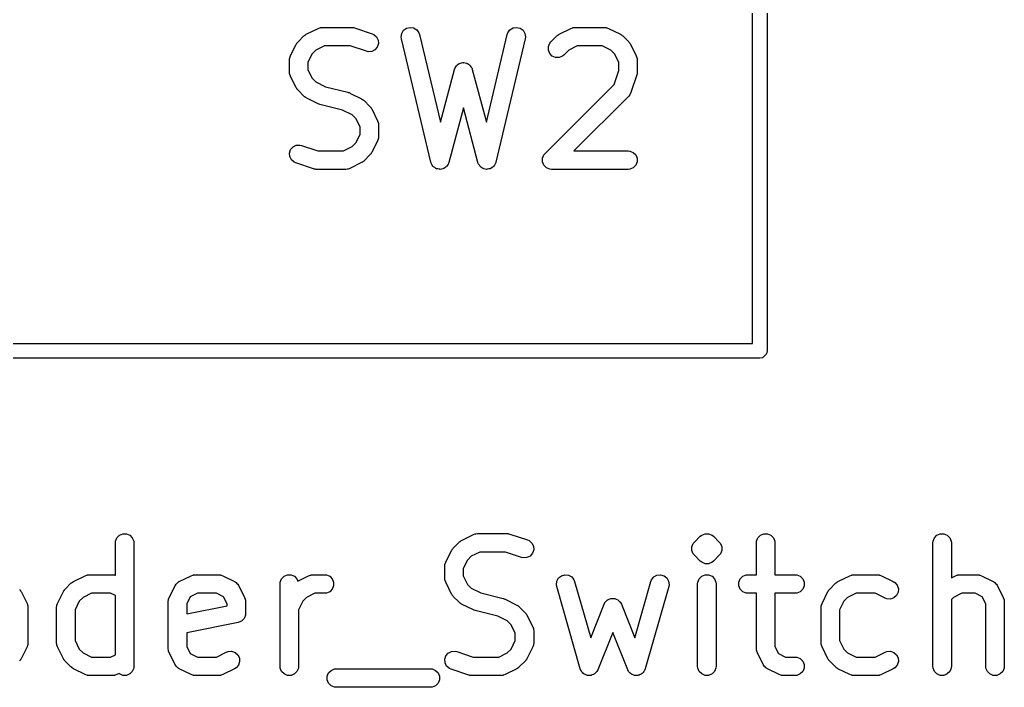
# Model space of a CAD drawing. Header units: millimetres. Extents: x 129 to 276, y -185 to -58.
# Drawn here: x 268.01 to 275.98, y -121.03 to -115.62 of the extents above; entities that cross this region are included whole.
import ezdxf

# ---------------------------------------------------------------- set-up
doc = ezdxf.new("R2010")
doc.units = ezdxf.units.MM
doc.layers.add('F.Fab', color=9, linetype='CONTINUOUS', true_color=0xafafaf)

msp = doc.modelspace()

# ---------------------------------------------------------------- linework, layer by layer
at = {"layer": 'F.Fab', "linetype": 'CONTINUOUS'}
for p, q in [((274.06, -106.7), (274.06, -118.3)), ((273.94, -118.24), (273.94, -106.76)), ((270.261253, -115.797024), (270.308872, -115.749405)), ((270.308872, -115.749405), (270.314621, -115.744686)), ((270.314621, -115.744686), (270.315921, -115.743188)), ((270.315921, -115.743188), (270.31818, -115.741766)), ((270.31818, -115.741766), (270.320237, -115.740078)), ((270.320237, -115.740078), (270.322064, -115.73932)), ((270.322064, -115.73932), (270.328364, -115.735356)), ((270.328364, -115.735356), (270.423602, -115.687737)), ((270.423602, -115.687737), (270.437333, -115.682482)), ((270.437333, -115.682482), (270.440022, -115.68229)), ((270.440022, -115.68229), (270.442511, -115.68126)), ((270.442511, -115.68126), (270.457143, -115.679819)), ((270.457143, -115.679819), (270.695238, -115.679819)), ((270.695238, -115.679819), (270.702643, -115.680548)), ((270.702643, -115.680548), (270.704618, -115.680408)), ((270.704618, -115.680408), (270.707215, -115.680998)), ((270.707215, -115.680998), (270.70987, -115.68126)), ((270.70987, -115.68126), (270.711701, -115.682018)), ((270.711701, -115.682018), (270.718955, -115.683668)), ((270.718955, -115.683668), (270.861812, -115.731287)), ((270.861812, -115.731287), (270.875237, -115.737281)), ((270.875237, -115.737281), (270.897344, -115.756455)), ((271.096481, -115.757623), (271.101114, -115.728728)), ((271.101114, -115.728728), (271.11645, -115.703806)), ((271.11645, -115.703806), (271.140157, -115.686649)), ((271.140157, -115.686649), (271.168625, -115.679871)), ((271.168625, -115.679871), (271.19752, -115.684504)), ((271.19752, -115.684504), (271.222442, -115.69984)), ((271.222442, -115.69984), (271.239599, -115.723547)), ((271.239599, -115.723547), (271.244389, -115.737447)), ((271.244389, -115.737447), (271.41364, -116.448303)), ((271.786359, -116.448303), (271.955612, -115.737448)), ((271.955612, -115.737448), (271.960402, -115.723547)), ((271.960402, -115.723547), (271.977559, -115.69984)), ((271.977559, -115.69984), (272.002481, -115.684504)), ((272.002481, -115.684504), (272.031376, -115.679871)), ((272.031376, -115.679871), (272.059844, -115.68665)), ((272.059844, -115.68665), (272.083551, -115.703806)), ((272.083551, -115.703806), (272.098887, -115.728728)), ((272.098887, -115.728728), (272.10352, -115.757623)), ((272.308872, -115.797024), (272.356491, -115.749405)), ((272.356491, -115.749405), (272.36224, -115.744686)), ((272.36224, -115.744686), (272.36354, -115.743188)), ((272.36354, -115.743188), (272.365799, -115.741766)), ((272.365799, -115.741766), (272.367856, -115.740078)), ((272.367856, -115.740078), (272.369683, -115.73932)), ((272.369683, -115.73932), (272.375983, -115.735356)), ((272.375983, -115.735356), (272.471221, -115.687737)), ((272.471221, -115.687737), (272.484952, -115.682482)), ((272.484952, -115.682482), (272.487641, -115.68229)), ((272.487641, -115.68229), (272.49013, -115.68126)), ((272.49013, -115.68126), (272.504762, -115.679819)), ((272.504762, -115.679819), (272.742857, -115.679819)), ((272.742857, -115.679819), (272.757489, -115.68126)), ((272.757489, -115.68126), (272.759978, -115.682291)), ((272.759978, -115.682291), (272.762666, -115.682482)), ((272.762666, -115.682482), (272.776398, -115.687737)), ((272.776398, -115.687737), (272.871636, -115.735356)), ((272.871636, -115.735356), (272.877935, -115.73932)), ((272.877935, -115.73932), (272.879763, -115.740078)), ((272.879763, -115.740078), (272.881819, -115.741766)), ((272.881819, -115.741766), (272.884079, -115.743188)), ((272.884079, -115.743188), (272.885378, -115.744686)), ((272.885378, -115.744686), (272.891128, -115.749405)), ((272.891128, -115.749405), (272.938747, -115.797024)), ((270.199585, -115.911754), (270.247204, -115.816516)), ((270.247204, -115.816516), (270.251168, -115.810216)), ((270.251168, -115.810216), (270.251926, -115.808389)), ((270.251926, -115.808389), (270.253614, -115.806332)), ((270.253614, -115.806332), (270.255036, -115.804073)), ((270.255036, -115.804073), (270.256534, -115.802773)), ((270.256534, -115.802773), (270.261253, -115.797024)), ((270.474848, -115.829819), (270.406332, -115.864077)), ((270.683068, -115.829819), (270.474848, -115.829819)), ((270.814377, -115.873589), (270.683068, -115.829819)), ((270.897344, -115.756455), (270.910431, -115.782628)), ((270.912506, -115.811818), (270.903252, -115.83958)), ((270.910431, -115.782628), (270.912506, -115.811818)), ((271.098469, -115.772191), (271.096481, -115.757623)), ((271.336564, -116.772191), (271.098469, -115.772191)), ((272.101532, -115.772191), (271.863436, -116.772191)), ((272.10352, -115.757623), (272.101532, -115.772191)), ((272.288346, -115.835426), (272.299545, -115.808389)), ((272.299545, -115.808389), (272.308872, -115.797024)), ((272.522467, -115.829819), (272.453951, -115.864077)), ((272.725152, -115.829819), (272.522467, -115.829819)), ((272.793668, -115.864077), (272.725152, -115.829819)), ((272.938747, -115.797024), (272.943465, -115.802773)), ((272.943465, -115.802773), (272.944964, -115.804073)), ((272.944964, -115.804073), (272.946385, -115.806332)), ((272.946385, -115.806332), (272.948074, -115.808389)), ((272.948074, -115.808389), (272.948831, -115.810216)), ((272.948831, -115.810216), (272.952796, -115.816516)), ((272.952796, -115.816516), (273.000415, -115.911754)), ((270.19433, -115.925486), (270.199585, -115.911754)), ((270.375925, -115.894484), (270.341667, -115.963)), ((270.406332, -115.864077), (270.375925, -115.894484)), ((270.828714, -115.876849), (270.814377, -115.873589)), ((270.857904, -115.874774), (270.828714, -115.876849)), ((270.884078, -115.861688), (270.857904, -115.874774)), ((270.903252, -115.83958), (270.884078, -115.861688)), ((272.288346, -115.864688), (272.288346, -115.835426)), ((272.299545, -115.891725), (272.288346, -115.864688)), ((272.320237, -115.912417), (272.299545, -115.891725)), ((272.347274, -115.923616), (272.320237, -115.912417)), ((272.403573, -115.912417), (272.376536, -115.923616)), ((272.414938, -115.90309), (272.403573, -115.912417)), ((272.453951, -115.864077), (272.414938, -115.90309)), ((272.824075, -115.894484), (272.793668, -115.864077)), ((272.858333, -115.963), (272.824075, -115.894484)), ((273.000415, -115.911754), (273.00567, -115.925485)), ((270.191667, -115.945295), (270.193108, -115.930663)), ((270.191667, -116.040533), (270.191667, -115.945295)), ((270.193108, -115.930663), (270.194139, -115.928173)), ((270.194139, -115.928173), (270.19433, -115.925486)), ((270.341667, -115.963), (270.341667, -116.022828)), ((271.538712, -115.99958), (271.543671, -115.991015)), ((271.543671, -115.991015), (271.547528, -115.988062)), ((271.547528, -115.988062), (271.550482, -115.984204)), ((271.550482, -115.984204), (271.559049, -115.979243)), ((271.559049, -115.979243), (271.566909, -115.973228)), ((271.566909, -115.973228), (271.571601, -115.971976)), ((271.571601, -115.971976), (271.575807, -115.969542)), ((271.575807, -115.969542), (271.585624, -115.968237)), ((271.585624, -115.968237), (271.595185, -115.965688)), ((271.595185, -115.965688), (271.599997, -115.966327)), ((271.599997, -115.966327), (271.604816, -115.965687)), ((271.604816, -115.965687), (271.614386, -115.968239)), ((271.614386, -115.968239), (271.624193, -115.969542)), ((271.624193, -115.969542), (271.628394, -115.971974)), ((271.628394, -115.971974), (271.633091, -115.973227)), ((271.633091, -115.973227), (271.640953, -115.979245)), ((271.640953, -115.979245), (271.649518, -115.984204)), ((271.649518, -115.984204), (271.65247, -115.988061)), ((271.65247, -115.988061), (271.656329, -115.991015)), ((271.656329, -115.991015), (271.66129, -115.999583)), ((272.376536, -115.923616), (272.347274, -115.923616)), ((272.858333, -116.028363), (272.858333, -115.963)), ((273.00567, -115.925485), (273.005861, -115.928174)), ((273.005861, -115.928174), (273.006892, -115.930663)), ((273.006892, -115.930663), (273.008333, -115.945295)), ((273.008333, -115.945295), (273.008333, -116.040533)), ((270.193108, -116.055165), (270.191667, -116.040533)), ((270.194139, -116.057654), (270.193108, -116.055165)), ((270.19433, -116.060342), (270.194139, -116.057654)), ((270.199585, -116.074074), (270.19433, -116.060342)), ((270.341667, -116.022828), (270.375925, -116.091344)), ((271.41364, -116.448303), (271.527532, -116.021208)), ((271.527532, -116.021208), (271.528817, -116.017779)), ((271.528817, -116.017779), (271.529009, -116.01634)), ((271.529009, -116.01634), (271.529998, -116.01463)), ((271.529998, -116.01463), (271.532695, -116.007441)), ((271.532695, -116.007441), (271.538712, -115.99958)), ((271.66129, -115.999583), (271.667305, -116.007442)), ((271.667305, -116.007442), (271.669999, -116.014626)), ((271.669999, -116.014626), (271.670991, -116.016339)), ((271.670991, -116.016339), (271.671182, -116.01778)), ((271.671182, -116.01778), (271.672468, -116.021208)), ((271.672468, -116.021208), (271.786359, -116.448303)), ((272.820161, -116.142876), (272.858333, -116.028363)), ((273.004484, -116.064251), (272.956865, -116.207107)), ((273.006133, -116.056995), (273.004484, -116.064251)), ((273.006892, -116.055165), (273.006133, -116.056995)), ((273.007153, -116.052511), (273.006892, -116.055165)), ((273.007744, -116.049914), (273.007153, -116.052511)), ((273.008333, -116.040533), (273.007603, -116.047939)), ((273.007603, -116.047939), (273.007744, -116.049914)), ((270.247204, -116.169312), (270.199585, -116.074074)), ((270.375925, -116.091344), (270.406332, -116.121751)), ((270.406332, -116.121751), (270.483319, -116.160244)), ((272.261253, -116.701786), (272.820161, -116.142876)), ((270.251168, -116.175611), (270.247204, -116.169312)), ((270.251926, -116.177439), (270.251168, -116.175611)), ((270.253614, -116.179495), (270.251926, -116.177439)), ((270.255036, -116.181755), (270.253614, -116.179495)), ((270.256534, -116.183054), (270.255036, -116.181755)), ((270.261253, -116.188804), (270.256534, -116.183054)), ((270.308872, -116.236423), (270.261253, -116.188804)), ((270.483319, -116.160244), (270.665809, -116.205867)), ((270.665809, -116.205867), (270.666888, -116.206252)), ((270.666888, -116.206252), (270.667428, -116.206291)), ((270.667428, -116.206291), (270.673509, -116.208618)), ((270.673509, -116.208618), (270.679655, -116.210814)), ((270.679655, -116.210814), (270.68009, -116.211136)), ((270.68009, -116.211136), (270.68116, -116.211546)), ((270.68116, -116.211546), (270.776398, -116.259165)), ((272.948075, -116.225058), (272.938747, -116.236423)), ((272.949106, -116.222567), (272.948075, -116.225058)), ((272.950871, -116.220533), (272.949106, -116.222567)), ((272.956865, -116.207107), (272.950871, -116.220533)), ((270.314621, -116.241141), (270.308872, -116.236423)), ((270.315921, -116.24264), (270.314621, -116.241141)), ((270.31818, -116.244061), (270.315921, -116.24264)), ((270.320237, -116.24575), (270.31818, -116.244061)), ((270.322064, -116.246507), (270.320237, -116.24575)), ((270.328364, -116.250472), (270.322064, -116.246507)), ((270.423602, -116.298091), (270.328364, -116.250472)), ((270.424671, -116.2985), (270.423602, -116.298091)), ((270.425107, -116.298823), (270.424671, -116.2985)), ((270.431243, -116.301015), (270.425107, -116.298823)), ((270.437333, -116.303346), (270.431243, -116.301015)), ((270.437873, -116.303384), (270.437333, -116.303346)), ((270.438953, -116.30377), (270.437873, -116.303384)), ((270.621443, -116.349392), (270.438953, -116.30377)), ((270.776398, -116.259165), (270.782697, -116.263129)), ((270.782697, -116.263129), (270.784525, -116.263887)), ((270.784525, -116.263887), (270.786581, -116.265575)), ((270.786581, -116.265575), (270.788841, -116.266997)), ((270.788841, -116.266997), (270.79014, -116.268495)), ((270.79014, -116.268495), (270.79589, -116.273214)), ((270.79589, -116.273214), (270.843509, -116.320833)), ((272.938747, -116.236423), (272.495352, -116.679819)), ((270.69843, -116.387886), (270.621443, -116.349392)), ((270.728837, -116.418293), (270.69843, -116.387886)), ((270.843509, -116.320833), (270.848227, -116.326582)), ((270.848227, -116.326582), (270.849726, -116.327882)), ((270.849726, -116.327882), (270.851147, -116.330141)), ((270.851147, -116.330141), (270.852836, -116.332198)), ((270.852836, -116.332198), (270.853593, -116.334025)), ((270.853593, -116.334025), (270.857558, -116.340325)), ((270.857558, -116.340325), (270.905177, -116.435563)), ((271.599999, -116.331613), (271.481992, -116.774144)), ((271.718008, -116.774144), (271.599999, -116.331613)), ((270.763095, -116.486809), (270.728837, -116.418293)), ((270.905177, -116.435563), (270.910432, -116.449294)), ((270.910432, -116.449294), (270.910623, -116.451983)), ((270.910623, -116.451983), (270.911654, -116.454472)), ((270.911654, -116.454472), (270.913095, -116.469104)), ((270.913095, -116.469104), (270.913095, -116.564342)), ((270.728836, -116.615153), (270.763095, -116.546637)), ((270.763095, -116.546637), (270.763095, -116.486809)), ((270.698429, -116.645561), (270.728836, -116.615153)), ((270.905177, -116.597883), (270.857558, -116.693121)), ((270.910432, -116.584152), (270.905177, -116.597883)), ((270.910623, -116.581462), (270.910432, -116.584152)), ((270.911654, -116.578974), (270.910623, -116.581462)), ((270.913095, -116.564342), (270.911654, -116.578974)), ((270.192256, -116.69782), (270.20151, -116.670057)), ((270.194331, -116.72701), (270.192256, -116.69782)), ((270.20151, -116.670057), (270.220684, -116.64795)), ((270.220684, -116.64795), (270.246857, -116.634864)), ((270.246857, -116.634864), (270.276047, -116.632789)), ((270.276047, -116.632789), (270.290384, -116.636049)), ((270.290384, -116.636049), (270.421694, -116.679819)), ((270.421694, -116.679819), (270.629914, -116.679819)), ((270.629914, -116.679819), (270.698429, -116.645561)), ((270.848227, -116.706863), (270.843509, -116.712613)), ((270.849726, -116.705564), (270.848227, -116.706863)), ((270.851147, -116.703305), (270.849726, -116.705564)), ((270.852837, -116.701247), (270.851147, -116.703305)), ((270.853594, -116.699417), (270.852837, -116.701247)), ((270.857558, -116.693121), (270.853594, -116.699417)), ((272.251926, -116.713151), (272.261253, -116.701786)), ((272.495352, -116.679819), (272.933333, -116.679819)), ((272.933333, -116.679819), (272.947965, -116.68126)), ((272.947965, -116.68126), (272.975001, -116.692459)), ((272.975001, -116.692459), (272.995693, -116.713151)), ((270.207417, -116.753183), (270.194331, -116.72701)), ((270.229524, -116.772357), (270.207417, -116.753183)), ((270.24295, -116.778351), (270.229524, -116.772357)), ((270.385806, -116.82597), (270.24295, -116.778351)), ((270.776398, -116.774282), (270.68116, -116.821901)), ((270.782697, -116.770317), (270.776398, -116.774282)), ((270.784525, -116.76956), (270.782697, -116.770317)), ((270.786581, -116.767872), (270.784525, -116.76956)), ((270.788841, -116.76645), (270.786581, -116.767872)), ((270.790141, -116.76495), (270.788841, -116.76645)), ((270.795891, -116.760232), (270.790141, -116.76495)), ((270.843509, -116.712613), (270.795891, -116.760232)), ((271.338293, -116.77721), (271.336564, -116.772191)), ((271.338533, -116.779012), (271.338293, -116.77721)), ((271.339475, -116.78064), (271.338533, -116.779012)), ((271.341354, -116.786091), (271.339475, -116.78064)), ((271.34774, -116.794915), (271.341354, -116.786091)), ((271.476829, -116.78791), (271.47021, -116.796556)), ((271.478854, -116.78251), (271.476829, -116.78791)), ((271.479839, -116.78091), (271.478854, -116.78251)), ((271.480126, -116.779118), (271.479839, -116.78091)), ((271.481992, -116.774144), (271.480126, -116.779118)), ((271.719873, -116.779119), (271.718008, -116.774144)), ((271.720161, -116.78091), (271.719873, -116.779119)), ((271.721145, -116.782509), (271.720161, -116.78091)), ((271.723171, -116.787911), (271.721145, -116.782509)), ((271.729791, -116.796559), (271.723171, -116.787911)), ((271.858646, -116.786091), (271.85226, -116.794914)), ((271.860523, -116.780642), (271.858646, -116.786091)), ((271.861467, -116.779013), (271.860523, -116.780642)), ((271.861706, -116.777209), (271.861467, -116.779013)), ((271.863436, -116.772191), (271.861706, -116.777209)), ((272.240727, -116.740187), (272.251926, -116.713151)), ((272.240727, -116.769451), (272.240727, -116.740187)), ((272.251926, -116.796487), (272.240727, -116.769451)), ((272.995693, -116.713151), (273.006892, -116.740187)), ((273.006892, -116.769451), (272.995693, -116.796487)), ((273.006892, -116.740187), (273.006892, -116.769451)), ((270.393061, -116.827619), (270.385806, -116.82597)), ((270.394892, -116.828378), (270.393061, -116.827619)), ((270.397545, -116.828639), (270.394892, -116.828378)), ((270.400143, -116.82923), (270.397545, -116.828639)), ((270.402117, -116.829089), (270.400143, -116.82923)), ((270.409524, -116.829819), (270.402117, -116.829089)), ((270.647619, -116.829819), (270.409524, -116.829819)), ((270.662251, -116.828378), (270.647619, -116.829819)), ((270.66474, -116.827346), (270.662251, -116.828378)), ((270.667428, -116.827156), (270.66474, -116.827346)), ((270.68116, -116.821901), (270.667428, -116.827156)), ((271.353195, -116.804337), (271.34774, -116.794915)), ((271.356252, -116.806677), (271.353195, -116.804337)), ((271.358511, -116.809798), (271.356252, -116.806677)), ((271.367786, -116.815505), (271.358511, -116.809798)), ((271.376433, -116.822124), (271.367786, -116.815505)), ((271.380153, -116.823116), (271.376433, -116.822124)), ((271.383433, -116.825134), (271.380153, -116.823116)), ((271.394187, -116.826858), (271.383433, -116.825134)), ((271.404709, -116.829664), (271.394187, -116.826858)), ((271.408524, -116.829157), (271.404709, -116.829664)), ((271.412328, -116.829767), (271.408524, -116.829157)), ((271.422926, -116.827243), (271.412328, -116.829767)), ((271.433717, -116.82581), (271.422926, -116.827243)), ((271.437048, -116.823881), (271.433717, -116.82581)), ((271.440796, -116.822989), (271.437048, -116.823881)), ((271.44962, -116.816602), (271.440796, -116.822989)), ((271.459042, -116.811148), (271.44962, -116.816602)), ((271.461382, -116.80809), (271.459042, -116.811148)), ((271.464503, -116.805832), (271.461382, -116.80809)), ((271.47021, -116.796556), (271.464503, -116.805832)), ((271.735497, -116.805832), (271.729791, -116.796559)), ((271.738617, -116.80809), (271.735497, -116.805832)), ((271.740958, -116.811148), (271.738617, -116.80809)), ((271.750379, -116.816602), (271.740958, -116.811148)), ((271.759204, -116.822989), (271.750379, -116.816602)), ((271.762951, -116.823881), (271.759204, -116.822989)), ((271.766283, -116.82581), (271.762951, -116.823881)), ((271.777076, -116.827244), (271.766283, -116.82581)), ((271.787672, -116.829767), (271.777076, -116.827244)), ((271.791473, -116.829157), (271.787672, -116.829767)), ((271.795292, -116.829665), (271.791473, -116.829157)), ((271.805823, -116.826856), (271.795292, -116.829665)), ((271.816567, -116.825134), (271.805823, -116.826856)), ((271.819843, -116.823118), (271.816567, -116.825134)), ((271.823567, -116.822125), (271.819843, -116.823118)), ((271.832217, -116.815503), (271.823567, -116.822125)), ((271.841489, -116.809798), (271.832217, -116.815503)), ((271.843747, -116.806677), (271.841489, -116.809798)), ((271.846805, -116.804337), (271.843747, -116.806677)), ((271.85226, -116.794914), (271.846805, -116.804337)), ((272.272618, -116.817179), (272.251926, -116.796487)), ((272.299654, -116.828378), (272.272618, -116.817179)), ((272.314286, -116.829819), (272.299654, -116.828378)), ((272.933333, -116.829819), (272.314286, -116.829819)), ((272.947965, -116.828378), (272.933333, -116.829819)), ((272.975001, -116.817179), (272.947965, -116.828378)), ((272.995693, -116.796487), (272.975001, -116.817179)), ((262.06, -118.24), (273.94, -118.24)), ((274.06, -118.3), (274.055433, -118.322961)), ((274, -118.36), (262, -118.36)), ((274.022961, -118.355433), (274, -118.36)), ((274.055433, -118.322961), (274.022961, -118.355433)), ((268.783584, -119.840187), (268.794783, -119.813151)), ((268.794783, -119.813151), (268.815475, -119.792459)), ((268.815475, -119.792459), (268.842511, -119.78126)), ((268.842511, -119.78126), (268.871775, -119.78126)), ((268.871775, -119.78126), (268.898811, -119.792459)), ((268.898811, -119.792459), (268.919503, -119.813151)), ((268.919503, -119.813151), (268.930702, -119.840187)), ((271.585508, -119.835356), (271.680746, -119.787737)), ((271.680746, -119.787737), (271.694477, -119.782482)), ((271.694477, -119.782482), (271.697166, -119.78229)), ((271.697166, -119.78229), (271.699655, -119.78126)), ((271.699655, -119.78126), (271.714287, -119.779819)), ((271.714287, -119.779819), (271.952382, -119.779819)), ((271.952382, -119.779819), (271.959787, -119.780548)), ((271.959787, -119.780548), (271.961762, -119.780408)), ((271.961762, -119.780408), (271.964359, -119.780998)), ((271.964359, -119.780998), (271.967014, -119.78126)), ((271.967014, -119.78126), (271.968845, -119.782018)), ((271.968845, -119.782018), (271.976099, -119.783668)), ((271.976099, -119.783668), (272.118956, -119.831287)), ((273.470778, -119.849405), (273.518397, -119.801786)), ((273.518397, -119.801786), (273.529762, -119.792459)), ((273.529762, -119.792459), (273.556798, -119.78126)), ((273.556798, -119.78126), (273.586061, -119.78126)), ((273.586061, -119.78126), (273.586062, -119.78126)), ((273.586062, -119.78126), (273.613098, -119.792459)), ((273.613098, -119.792459), (273.624463, -119.801786)), ((273.624463, -119.801786), (273.672082, -119.849405)), ((273.974061, -119.840187), (273.98526, -119.813151)), ((273.98526, -119.813151), (274.005952, -119.792459)), ((274.005952, -119.792459), (274.032988, -119.78126)), ((274.032988, -119.78126), (274.062252, -119.78126)), ((274.062252, -119.78126), (274.089288, -119.792459)), ((274.089288, -119.792459), (274.10998, -119.813151)), ((274.10998, -119.813151), (274.121179, -119.840187)), ((275.402633, -119.840187), (275.413832, -119.813151)), ((275.413832, -119.813151), (275.434524, -119.792459)), ((275.434524, -119.792459), (275.46156, -119.78126)), ((275.46156, -119.78126), (275.490824, -119.78126)), ((275.490824, -119.78126), (275.51786, -119.792459)), ((275.51786, -119.792459), (275.538552, -119.813151)), ((275.538552, -119.813151), (275.549751, -119.840187)), ((268.782143, -119.854819), (268.783584, -119.840187)), ((268.782143, -120.115979), (268.782143, -119.854819)), ((268.930702, -119.840187), (268.932143, -119.854819)), ((268.932143, -119.854819), (268.932143, -120.854819)), ((271.513678, -119.902773), (271.518397, -119.897024)), ((271.518397, -119.897024), (271.566016, -119.849405)), ((271.566016, -119.849405), (271.571765, -119.844686)), ((271.571765, -119.844686), (271.573065, -119.843188)), ((271.573065, -119.843188), (271.575324, -119.841766)), ((271.575324, -119.841766), (271.577381, -119.840078)), ((271.577381, -119.840078), (271.579208, -119.83932)), ((271.579208, -119.83932), (271.585508, -119.835356)), ((272.118956, -119.831287), (272.132381, -119.837281)), ((272.132381, -119.837281), (272.154488, -119.856455)), ((272.154488, -119.856455), (272.167575, -119.882628)), ((272.167575, -119.882628), (272.16965, -119.911818)), ((273.450252, -119.887807), (273.461451, -119.86077)), ((273.450252, -119.917069), (273.450252, -119.887807)), ((273.461451, -119.86077), (273.470778, -119.849405)), ((273.672082, -119.849405), (273.681409, -119.86077)), ((273.681409, -119.86077), (273.68715, -119.874629)), ((273.68715, -119.874629), (273.692608, -119.887807)), ((273.692608, -119.887807), (273.692608, -119.91707)), ((273.97262, -119.854819), (273.974061, -119.840187)), ((273.97262, -120.113152), (273.97262, -119.854819)), ((274.121179, -119.840187), (274.12262, -119.854819)), ((274.12262, -119.854819), (274.12262, -120.113152)), ((275.401192, -119.854819), (275.402633, -119.840187)), ((275.401192, -120.854819), (275.401192, -119.854819)), ((275.549751, -119.840187), (275.551192, -119.854819)), ((275.551192, -119.854819), (275.551192, -120.138228)), ((271.456729, -120.011754), (271.504348, -119.916516)), ((271.504348, -119.916516), (271.508312, -119.910216)), ((271.508312, -119.910216), (271.50907, -119.908389)), ((271.50907, -119.908389), (271.510758, -119.906332)), ((271.510758, -119.906332), (271.51218, -119.904073)), ((271.51218, -119.904073), (271.513678, -119.902773)), ((271.663476, -119.964077), (271.633069, -119.994484)), ((271.731992, -119.929819), (271.663476, -119.964077)), ((271.940212, -119.929819), (271.731992, -119.929819)), ((272.071521, -119.973589), (271.940212, -119.929819)), ((272.085858, -119.976849), (272.071521, -119.973589)), ((272.115048, -119.974774), (272.085858, -119.976849)), ((272.141222, -119.961688), (272.115048, -119.974774)), ((272.160396, -119.93958), (272.141222, -119.961688)), ((272.16965, -119.911818), (272.160396, -119.93958)), ((273.461451, -119.944106), (273.450252, -119.917069)), ((273.470778, -119.955471), (273.461451, -119.944106)), ((273.518397, -120.00309), (273.470778, -119.955471)), ((273.672082, -119.955471), (273.624463, -120.00309)), ((273.681409, -119.944106), (273.672082, -119.955471)), ((273.692608, -119.91707), (273.681409, -119.944106)), ((271.448811, -120.045295), (271.450252, -120.030663)), ((271.448811, -120.140533), (271.448811, -120.045295)), ((271.450252, -120.030663), (271.451283, -120.028173)), ((271.451283, -120.028173), (271.451474, -120.025486)), ((271.451474, -120.025486), (271.456729, -120.011754)), ((271.633069, -119.994484), (271.598811, -120.063)), ((273.529762, -120.012417), (273.518397, -120.00309)), ((273.556798, -120.023616), (273.529762, -120.012417)), ((273.556799, -120.023616), (273.556798, -120.023616)), ((273.586061, -120.023616), (273.556799, -120.023616)), ((273.586062, -120.023616), (273.586061, -120.023616)), ((273.613098, -120.012417), (273.586062, -120.023616)), ((273.624463, -120.00309), (273.613098, -120.012417)), ((268.44265, -120.168689), (268.537888, -120.12107)), ((268.537888, -120.12107), (268.551619, -120.115815)), ((268.551619, -120.115815), (268.554308, -120.115623)), ((268.554308, -120.115623), (268.556797, -120.114593)), ((268.556797, -120.114593), (268.571429, -120.113152)), ((268.571429, -120.113152), (268.761905, -120.113152)), ((268.761905, -120.113152), (268.776537, -120.114593)), ((268.776537, -120.114593), (268.779026, -120.115624)), ((268.779026, -120.115624), (268.781714, -120.115815)), ((268.781714, -120.115815), (268.782143, -120.115979)), ((269.299793, -120.168689), (269.395031, -120.12107)), ((269.395031, -120.12107), (269.408762, -120.115815)), ((269.408762, -120.115815), (269.411451, -120.115623)), ((269.411451, -120.115623), (269.41394, -120.114593)), ((269.41394, -120.114593), (269.428572, -120.113152)), ((269.428572, -120.113152), (269.619048, -120.113152)), ((269.619048, -120.113152), (269.63368, -120.114593)), ((269.63368, -120.114593), (269.636169, -120.115624)), ((269.636169, -120.115624), (269.638857, -120.115815)), ((269.638857, -120.115815), (269.652589, -120.12107)), ((269.652589, -120.12107), (269.747827, -120.168689)), ((270.128117, -120.146484), (270.148809, -120.125792)), ((270.148809, -120.125792), (270.175845, -120.114593)), ((270.175845, -120.114593), (270.205109, -120.114593)), ((270.205109, -120.114593), (270.232145, -120.125792)), ((270.232145, -120.125792), (270.252837, -120.146484)), ((270.260342, -120.164604), (270.347412, -120.12107)), ((270.347412, -120.12107), (270.361143, -120.115815)), ((270.361143, -120.115815), (270.363832, -120.115623)), ((270.363832, -120.115623), (270.366321, -120.114593)), ((270.366321, -120.114593), (270.380953, -120.113152)), ((270.380953, -120.113152), (270.476191, -120.113152)), ((270.476191, -120.113152), (270.490823, -120.114593)), ((270.490823, -120.114593), (270.517859, -120.125792)), ((270.517859, -120.125792), (270.538551, -120.146484)), ((271.598811, -120.063), (271.598811, -120.122828)), ((271.598811, -120.122828), (271.633069, -120.191344)), ((272.371377, -120.139638), (272.394296, -120.121443)), ((272.394296, -120.121443), (272.422434, -120.113404)), ((272.422434, -120.113404), (272.451506, -120.116744)), ((272.451506, -120.116744), (272.477087, -120.130956)), ((272.477087, -120.130956), (272.495282, -120.153875)), ((273.123768, -120.153875), (273.141963, -120.130956)), ((273.141963, -120.130956), (273.167544, -120.116744)), ((273.167544, -120.116744), (273.196616, -120.113404)), ((273.196616, -120.113404), (273.224754, -120.121443)), ((273.224754, -120.121443), (273.247673, -120.139638)), ((273.50907, -120.146484), (273.529762, -120.125792)), ((273.529762, -120.125792), (273.556798, -120.114593)), ((273.556798, -120.114593), (273.586062, -120.114593)), ((273.586062, -120.114593), (273.613098, -120.125792)), ((273.613098, -120.125792), (273.63379, -120.146484)), ((273.842403, -120.146484), (273.863095, -120.125792)), ((273.863095, -120.125792), (273.890131, -120.114593)), ((273.890131, -120.114593), (273.904763, -120.113152)), ((273.904763, -120.113152), (273.97262, -120.113152)), ((274.12262, -120.113152), (274.285715, -120.113152)), ((274.285715, -120.113152), (274.300347, -120.114593)), ((274.300347, -120.114593), (274.327383, -120.125792)), ((274.327383, -120.125792), (274.348075, -120.146484)), ((274.633127, -120.168689), (274.728365, -120.12107)), ((274.728365, -120.12107), (274.742096, -120.115815)), ((274.742096, -120.115815), (274.744785, -120.115623)), ((274.744785, -120.115623), (274.747274, -120.114593)), ((274.747274, -120.114593), (274.761906, -120.113152)), ((274.761906, -120.113152), (274.952382, -120.113152)), ((274.952382, -120.113152), (274.967014, -120.114593)), ((274.967014, -120.114593), (274.969503, -120.115624)), ((274.969503, -120.115624), (274.972191, -120.115815)), ((274.972191, -120.115815), (274.985923, -120.12107)), ((274.985923, -120.12107), (275.081161, -120.168689)), ((275.551192, -120.138228), (275.585508, -120.12107)), ((275.585508, -120.12107), (275.599239, -120.115815)), ((275.599239, -120.115815), (275.601928, -120.115623)), ((275.601928, -120.115623), (275.604417, -120.114593)), ((275.604417, -120.114593), (275.619049, -120.113152)), ((275.619049, -120.113152), (275.761906, -120.113152)), ((275.761906, -120.113152), (275.776538, -120.114593)), ((275.776538, -120.114593), (275.779027, -120.115624)), ((275.779027, -120.115624), (275.781715, -120.115815)), ((275.781715, -120.115815), (275.795447, -120.12107)), ((275.795447, -120.12107), (275.890685, -120.168689)), ((268.375539, -120.230357), (268.423158, -120.182738)), ((268.423158, -120.182738), (268.428907, -120.178019)), ((268.428907, -120.178019), (268.430207, -120.176521)), ((268.430207, -120.176521), (268.432466, -120.175099)), ((268.432466, -120.175099), (268.434523, -120.173411)), ((268.434523, -120.173411), (268.43635, -120.172653)), ((268.43635, -120.172653), (268.44265, -120.168689)), ((269.218633, -120.297468), (269.266252, -120.20223)), ((269.266252, -120.20223), (269.267792, -120.199782)), ((269.267792, -120.199782), (269.268177, -120.198629)), ((269.268177, -120.198629), (269.269422, -120.197192)), ((269.269422, -120.197192), (269.274084, -120.189787)), ((269.274084, -120.189787), (269.281188, -120.183625)), ((269.281188, -120.183625), (269.28735, -120.176521)), ((269.28735, -120.176521), (269.294755, -120.171859)), ((269.294755, -120.171859), (269.296192, -120.170614)), ((269.296192, -120.170614), (269.297345, -120.170229)), ((269.297345, -120.170229), (269.299793, -120.168689)), ((269.747827, -120.168689), (269.750274, -120.170229)), ((269.750274, -120.170229), (269.751428, -120.170614)), ((269.751428, -120.170614), (269.752864, -120.171859)), ((269.752864, -120.171859), (269.76027, -120.176521)), ((269.76027, -120.176521), (269.766431, -120.183625)), ((269.766431, -120.183625), (269.773536, -120.189787)), ((269.773536, -120.189787), (269.778197, -120.197192)), ((269.778197, -120.197192), (269.779443, -120.198629)), ((269.779443, -120.198629), (269.779827, -120.199782)), ((269.779827, -120.199782), (269.781368, -120.20223)), ((269.781368, -120.20223), (269.828987, -120.297468)), ((270.115477, -120.188152), (270.116918, -120.17352)), ((270.115477, -120.854819), (270.115477, -120.188152)), ((270.116918, -120.17352), (270.128117, -120.146484)), ((270.252837, -120.146484), (270.260342, -120.164604)), ((270.538551, -120.146484), (270.54975, -120.17352)), ((270.54975, -120.202784), (270.538551, -120.22982)), ((270.54975, -120.17352), (270.54975, -120.202784)), ((271.450252, -120.155165), (271.448811, -120.140533)), ((271.451283, -120.157654), (271.450252, -120.155165)), ((271.451474, -120.160342), (271.451283, -120.157654)), ((271.456729, -120.174074), (271.451474, -120.160342)), ((271.504348, -120.269312), (271.456729, -120.174074)), ((271.633069, -120.191344), (271.663476, -120.221751)), ((272.353825, -120.194291), (272.357165, -120.165219)), ((272.356459, -120.208756), (272.353825, -120.194291)), ((272.546935, -120.875423), (272.356459, -120.208756)), ((272.357165, -120.165219), (272.371377, -120.139638)), ((272.495282, -120.153875), (272.500687, -120.167548)), ((272.500687, -120.167548), (272.630892, -120.623266)), ((272.988157, -120.623266), (273.118363, -120.167548)), ((273.262591, -120.208756), (273.072115, -120.875423)), ((273.118363, -120.167548), (273.123768, -120.153875)), ((273.247673, -120.139638), (273.261885, -120.165219)), ((273.261885, -120.165219), (273.265225, -120.194291)), ((273.265225, -120.194291), (273.262591, -120.208756)), ((273.49643, -120.188152), (273.497871, -120.17352)), ((273.49643, -120.854819), (273.49643, -120.188152)), ((273.497871, -120.17352), (273.50907, -120.146484)), ((273.63379, -120.146484), (273.644989, -120.17352)), ((273.644989, -120.17352), (273.64643, -120.188152)), ((273.64643, -120.188152), (273.64643, -120.854819)), ((273.831204, -120.17352), (273.842403, -120.146484)), ((273.831204, -120.202784), (273.831204, -120.17352)), ((273.842403, -120.22982), (273.831204, -120.202784)), ((274.348075, -120.146484), (274.359274, -120.17352)), ((274.359274, -120.202784), (274.348075, -120.22982)), ((274.359274, -120.17352), (274.359274, -120.202784)), ((274.566016, -120.230357), (274.613635, -120.182738)), ((274.613635, -120.182738), (274.619384, -120.178019)), ((274.619384, -120.178019), (274.620684, -120.176521)), ((274.620684, -120.176521), (274.622943, -120.175099)), ((274.622943, -120.175099), (274.625, -120.173411)), ((274.625, -120.173411), (274.626827, -120.172653)), ((274.626827, -120.172653), (274.633127, -120.168689)), ((275.081161, -120.168689), (275.093604, -120.176521)), ((275.093604, -120.176521), (275.112777, -120.198629)), ((275.112777, -120.198629), (275.122031, -120.22639)), ((275.890685, -120.168689), (275.893132, -120.170229)), ((275.893132, -120.170229), (275.894286, -120.170614)), ((275.894286, -120.170614), (275.895722, -120.171859)), ((275.895722, -120.171859), (275.903128, -120.176521)), ((275.903128, -120.176521), (275.909289, -120.183625)), ((275.909289, -120.183625), (275.916394, -120.189787)), ((275.916394, -120.189787), (275.921055, -120.197192)), ((275.921055, -120.197192), (275.922301, -120.198629)), ((275.922301, -120.198629), (275.922685, -120.199782)), ((275.922685, -120.199782), (275.924226, -120.20223)), ((275.924226, -120.20223), (275.971845, -120.297468)), ((268.005414, -120.230357), (268.010132, -120.236106)), ((268.010132, -120.236106), (268.011631, -120.237406)), ((268.011631, -120.237406), (268.013052, -120.239665)), ((268.013052, -120.239665), (268.014741, -120.241722)), ((268.014741, -120.241722), (268.015498, -120.243549)), ((268.015498, -120.243549), (268.019463, -120.249849)), ((268.019463, -120.249849), (268.067082, -120.345087)), ((268.313871, -120.345087), (268.36149, -120.249849)), ((268.36149, -120.249849), (268.365454, -120.243549)), ((268.365454, -120.243549), (268.366212, -120.241722)), ((268.366212, -120.241722), (268.3679, -120.239665)), ((268.3679, -120.239665), (268.369322, -120.237406)), ((268.369322, -120.237406), (268.37082, -120.236106)), ((268.37082, -120.236106), (268.375539, -120.230357)), ((268.589134, -120.263152), (268.520618, -120.29741)), ((268.7442, -120.263152), (268.589134, -120.263152)), ((268.782143, -120.282123), (268.7442, -120.263152)), ((268.782143, -120.760847), (268.782143, -120.282123)), ((269.389235, -120.291672), (269.360715, -120.348714)), ((269.446277, -120.263152), (269.389235, -120.291672)), ((269.601343, -120.263152), (269.446277, -120.263152)), ((269.658384, -120.291672), (269.601343, -120.263152)), ((269.686905, -120.348714), (269.658384, -120.291672)), ((270.398658, -120.263152), (270.330142, -120.29741)), ((270.476191, -120.263152), (270.398658, -120.263152)), ((270.490823, -120.261711), (270.476191, -120.263152)), ((270.517859, -120.250512), (270.490823, -120.261711)), ((270.538551, -120.22982), (270.517859, -120.250512)), ((271.508312, -120.275611), (271.504348, -120.269312)), ((271.50907, -120.277439), (271.508312, -120.275611)), ((271.510758, -120.279495), (271.50907, -120.277439)), ((271.51218, -120.281755), (271.510758, -120.279495)), ((271.513678, -120.283054), (271.51218, -120.281755)), ((271.518397, -120.288804), (271.513678, -120.283054)), ((271.566016, -120.336423), (271.518397, -120.288804)), ((271.663476, -120.221751), (271.740463, -120.260244)), ((271.740463, -120.260244), (271.922953, -120.305867)), ((273.863095, -120.250512), (273.842403, -120.22982)), ((273.890131, -120.261711), (273.863095, -120.250512)), ((273.904763, -120.263152), (273.890131, -120.261711)), ((273.97262, -120.263152), (273.904763, -120.263152)), ((273.97262, -120.711961), (273.97262, -120.263152)), ((274.285715, -120.263152), (274.12262, -120.263152)), ((274.12262, -120.263152), (274.12262, -120.694256)), ((274.300347, -120.261711), (274.285715, -120.263152)), ((274.327383, -120.250512), (274.300347, -120.261711)), ((274.348075, -120.22982), (274.327383, -120.250512)), ((274.504348, -120.345087), (274.551967, -120.249849)), ((274.551967, -120.249849), (274.555931, -120.243549)), ((274.555931, -120.243549), (274.556689, -120.241722)), ((274.556689, -120.241722), (274.558377, -120.239665)), ((274.558377, -120.239665), (274.559799, -120.237406)), ((274.559799, -120.237406), (274.561297, -120.236106)), ((274.561297, -120.236106), (274.566016, -120.230357)), ((274.779611, -120.263152), (274.711095, -120.29741)), ((274.934677, -120.263152), (274.779611, -120.263152)), ((275.014079, -120.302853), (274.934677, -120.263152)), ((275.106869, -120.281755), (275.084762, -120.300928)), ((275.119957, -120.25558), (275.106869, -120.281755)), ((275.122031, -120.22639), (275.119957, -120.25558)), ((275.636754, -120.263152), (275.568238, -120.29741)), ((275.744201, -120.263152), (275.636754, -120.263152)), ((275.801242, -120.291672), (275.744201, -120.263152)), ((275.829763, -120.348714), (275.801242, -120.291672)), ((268.067082, -120.345087), (268.072337, -120.358818)), ((268.072337, -120.358818), (268.072528, -120.361507)), ((268.072528, -120.361507), (268.073559, -120.363996)), ((268.073559, -120.363996), (268.075, -120.378628)), ((268.305953, -120.378628), (268.307394, -120.363996)), ((268.307394, -120.363996), (268.308425, -120.361506)), ((268.308425, -120.361506), (268.308616, -120.358819)), ((268.308616, -120.358819), (268.313871, -120.345087)), ((268.490211, -120.327817), (268.455953, -120.396333)), ((268.520618, -120.29741), (268.490211, -120.327817)), ((269.210715, -120.331009), (269.212156, -120.316377)), ((269.210715, -120.711961), (269.210715, -120.331009)), ((269.212156, -120.316377), (269.213187, -120.313887)), ((269.213187, -120.313887), (269.213378, -120.3112)), ((269.213378, -120.3112), (269.218633, -120.297468)), ((269.360715, -120.348714), (269.360715, -120.429999)), ((269.360715, -120.429999), (269.686905, -120.364762)), ((269.686905, -120.364762), (269.686905, -120.348714)), ((269.828987, -120.297468), (269.834242, -120.311199)), ((269.834242, -120.311199), (269.834433, -120.313888)), ((269.834433, -120.313888), (269.835464, -120.316377)), ((269.835464, -120.316377), (269.836905, -120.331009)), ((269.836905, -120.331009), (269.836905, -120.426247)), ((270.299735, -120.327817), (270.265477, -120.396333)), ((270.330142, -120.29741), (270.299735, -120.327817)), ((271.571765, -120.341141), (271.566016, -120.336423)), ((271.573065, -120.34264), (271.571765, -120.341141)), ((271.575324, -120.344061), (271.573065, -120.34264)), ((271.577381, -120.34575), (271.575324, -120.344061)), ((271.579208, -120.346507), (271.577381, -120.34575)), ((271.585508, -120.350472), (271.579208, -120.346507)), ((271.680746, -120.398091), (271.585508, -120.350472)), ((271.922953, -120.305867), (271.924032, -120.306252)), ((271.924032, -120.306252), (271.924572, -120.306291)), ((271.924572, -120.306291), (271.930653, -120.308618)), ((271.930653, -120.308618), (271.936799, -120.310814)), ((271.936799, -120.310814), (271.937234, -120.311136)), ((271.937234, -120.311136), (271.938304, -120.311546)), ((271.938304, -120.311546), (272.033542, -120.359165)), ((272.033542, -120.359165), (272.039841, -120.363129)), ((272.039841, -120.363129), (272.041669, -120.363887)), ((272.041669, -120.363887), (272.043725, -120.365575)), ((272.043725, -120.365575), (272.045985, -120.366997)), ((272.045985, -120.366997), (272.047284, -120.368495)), ((272.047284, -120.368495), (272.053034, -120.373214)), ((272.053034, -120.373214), (272.100653, -120.420833)), ((272.630892, -120.623266), (272.739889, -120.350774)), ((272.739889, -120.350774), (272.746661, -120.337724)), ((272.746661, -120.337724), (272.74731, -120.337058)), ((272.74731, -120.337058), (272.747677, -120.336203)), ((272.747677, -120.336203), (272.757527, -120.326589)), ((272.757527, -120.326589), (272.7671, -120.316781)), ((272.7671, -120.316781), (272.767952, -120.316415)), ((272.767952, -120.316415), (272.76862, -120.315764)), ((272.76862, -120.315764), (272.781395, -120.310654)), ((272.781395, -120.310654), (272.793997, -120.305253)), ((272.793997, -120.305253), (272.794926, -120.305241)), ((272.794926, -120.305241), (272.795791, -120.304896)), ((272.795791, -120.304896), (272.809525, -120.305063)), ((272.809525, -120.305063), (272.823259, -120.304896)), ((272.823259, -120.304896), (272.824123, -120.305241)), ((272.824123, -120.305241), (272.825053, -120.305253)), ((272.825053, -120.305253), (272.837697, -120.310671)), ((272.837697, -120.310671), (272.850429, -120.315765)), ((272.850429, -120.315765), (272.851092, -120.316412)), ((272.851092, -120.316412), (272.85195, -120.31678)), ((272.85195, -120.31678), (272.861562, -120.326629)), ((272.861562, -120.326629), (272.871373, -120.336203)), ((272.871373, -120.336203), (272.871738, -120.337056)), ((272.871738, -120.337056), (272.872389, -120.337723)), ((272.872389, -120.337723), (272.879161, -120.350774)), ((272.879161, -120.350774), (272.988157, -120.623266)), ((274.49643, -120.378628), (274.497871, -120.363996)), ((274.497871, -120.363996), (274.498902, -120.361506)), ((274.498902, -120.361506), (274.499093, -120.358819)), ((274.499093, -120.358819), (274.504348, -120.345087)), ((274.680688, -120.327817), (274.64643, -120.396333)), ((274.711095, -120.29741), (274.680688, -120.327817)), ((275.02781, -120.308108), (275.014079, -120.302853)), ((275.057, -120.310182), (275.02781, -120.308108)), ((275.084762, -120.300928), (275.057, -120.310182)), ((275.568238, -120.29741), (275.551192, -120.314456)), ((275.551192, -120.314456), (275.551192, -120.854819)), ((275.829763, -120.854819), (275.829763, -120.348714)), ((275.971845, -120.297468), (275.9771, -120.311199)), ((275.9771, -120.311199), (275.977291, -120.313888)), ((275.977291, -120.313888), (275.978322, -120.316377)), ((275.978322, -120.316377), (275.979763, -120.331009)), ((275.979763, -120.331009), (275.979763, -120.854819)), ((268.075, -120.378628), (268.075, -120.664342)), ((268.305953, -120.664342), (268.305953, -120.378628)), ((268.455953, -120.396333), (268.455953, -120.646637)), ((269.831225, -120.454876), (269.827108, -120.461051)), ((269.83265, -120.44767), (269.831225, -120.454876)), ((269.835464, -120.440879), (269.83265, -120.44767)), ((269.836905, -120.426247), (269.835464, -120.440879)), ((270.265477, -120.396333), (270.265477, -120.854819)), ((271.681815, -120.3985), (271.680746, -120.398091)), ((271.682251, -120.398823), (271.681815, -120.3985)), ((271.688387, -120.401015), (271.682251, -120.398823)), ((271.694477, -120.403346), (271.688387, -120.401015)), ((271.695017, -120.403384), (271.694477, -120.403346)), ((271.696097, -120.40377), (271.695017, -120.403384)), ((271.878587, -120.449392), (271.696097, -120.40377)), ((271.955574, -120.487886), (271.878587, -120.449392)), ((272.100653, -120.420833), (272.105371, -120.426582)), ((272.105371, -120.426582), (272.10687, -120.427882)), ((272.10687, -120.427882), (272.108291, -120.430141)), ((272.108291, -120.430141), (272.10998, -120.432198)), ((272.10998, -120.432198), (272.110737, -120.434025)), ((272.110737, -120.434025), (272.114702, -120.440325)), ((272.114702, -120.440325), (272.162321, -120.535563)), ((274.49643, -120.664342), (274.49643, -120.378628)), ((274.64643, -120.396333), (274.64643, -120.646637)), ((269.776613, -120.499791), (269.360715, -120.58297)), ((269.790679, -120.495508), (269.776613, -120.499791)), ((269.796784, -120.491419), (269.790679, -120.495508)), ((269.803573, -120.488607), (269.796784, -120.491419)), ((269.808825, -120.483354), (269.803573, -120.488607)), ((269.814993, -120.479224), (269.808825, -120.483354)), ((269.819067, -120.473113), (269.814993, -120.479224)), ((269.824265, -120.467915), (269.819067, -120.473113)), ((269.827108, -120.461051), (269.824265, -120.467915)), ((271.985981, -120.518293), (271.955574, -120.487886)), ((272.020239, -120.586809), (271.985981, -120.518293)), ((272.162321, -120.535563), (272.167576, -120.549294)), ((269.360715, -120.58297), (269.360715, -120.694256)), ((272.020239, -120.646637), (272.020239, -120.586809)), ((272.167576, -120.549294), (272.167767, -120.551983)), ((272.167767, -120.551983), (272.168798, -120.554472)), ((272.168798, -120.554472), (272.170239, -120.569104)), ((272.170239, -120.569104), (272.170239, -120.664342)), ((272.809525, -120.580572), (272.688685, -120.882673)), ((272.930365, -120.882673), (272.809525, -120.580572)), ((268.072337, -120.684152), (268.067082, -120.697883)), ((268.072528, -120.681462), (268.072337, -120.684152)), ((268.073559, -120.678974), (268.072528, -120.681462)), ((268.075, -120.664342), (268.073559, -120.678974)), ((268.307394, -120.678974), (268.305953, -120.664342)), ((268.308425, -120.681463), (268.307394, -120.678974)), ((268.308616, -120.684151), (268.308425, -120.681463)), ((268.313871, -120.697883), (268.308616, -120.684151)), ((268.455953, -120.646637), (268.490211, -120.715153)), ((269.360715, -120.694256), (269.389235, -120.751298)), ((271.98598, -120.715153), (272.020239, -120.646637)), ((272.167576, -120.684152), (272.162321, -120.697883)), ((272.167767, -120.681462), (272.167576, -120.684152)), ((272.168798, -120.678974), (272.167767, -120.681462)), ((272.170239, -120.664342), (272.168798, -120.678974)), ((274.12262, -120.694256), (274.15114, -120.751298)), ((274.497871, -120.678974), (274.49643, -120.664342)), ((274.498902, -120.681463), (274.497871, -120.678974)), ((274.499093, -120.684151), (274.498902, -120.681463)), ((274.504348, -120.697883), (274.499093, -120.684151)), ((274.64643, -120.646637), (274.680688, -120.715153)), ((268.067082, -120.697883), (268.019463, -120.793121)), ((268.36149, -120.793121), (268.313871, -120.697883)), ((268.490211, -120.715153), (268.520618, -120.745561)), ((268.520618, -120.745561), (268.589134, -120.779819)), ((268.7442, -120.779819), (268.782143, -120.760847)), ((269.212156, -120.726593), (269.210715, -120.711961)), ((269.213187, -120.729082), (269.212156, -120.726593)), ((269.213378, -120.73177), (269.213187, -120.729082)), ((269.218633, -120.745502), (269.213378, -120.73177)), ((269.266252, -120.840741), (269.218633, -120.745502)), ((269.389235, -120.751298), (269.446277, -120.779819)), ((269.601343, -120.779819), (269.680745, -120.740118)), ((269.680745, -120.740118), (269.694476, -120.734863)), ((269.694476, -120.734863), (269.723666, -120.732789)), ((269.723666, -120.732789), (269.751428, -120.742043)), ((269.751428, -120.742043), (269.773535, -120.761216)), ((269.773535, -120.761216), (269.786623, -120.787391)), ((271.4494, -120.79782), (271.458654, -120.770057)), ((271.458654, -120.770057), (271.477828, -120.74795)), ((271.477828, -120.74795), (271.504001, -120.734864)), ((271.504001, -120.734864), (271.533191, -120.732789)), ((271.533191, -120.732789), (271.547528, -120.736049)), ((271.547528, -120.736049), (271.678838, -120.779819)), ((271.887058, -120.779819), (271.955573, -120.745561)), ((271.955573, -120.745561), (271.98598, -120.715153)), ((272.162321, -120.697883), (272.114702, -120.793121)), ((273.974061, -120.726593), (273.97262, -120.711961)), ((273.975092, -120.729082), (273.974061, -120.726593)), ((273.975283, -120.73177), (273.975092, -120.729082)), ((273.980538, -120.745502), (273.975283, -120.73177)), ((274.028157, -120.840741), (273.980538, -120.745502)), ((274.15114, -120.751298), (274.208182, -120.779819)), ((274.551967, -120.793121), (274.504348, -120.697883)), ((274.680688, -120.715153), (274.711095, -120.745561)), ((274.711095, -120.745561), (274.779611, -120.779819)), ((274.934677, -120.779819), (275.014079, -120.740118)), ((275.014079, -120.740118), (275.02781, -120.734863)), ((275.02781, -120.734863), (275.057, -120.732789)), ((275.057, -120.732789), (275.084762, -120.742043)), ((275.084762, -120.742043), (275.106869, -120.761216)), ((275.106869, -120.761216), (275.119957, -120.787391)), ((268.010132, -120.806863), (268.005414, -120.812613)), ((268.011631, -120.805564), (268.010132, -120.806863)), ((268.013052, -120.803305), (268.011631, -120.805564)), ((268.014742, -120.801247), (268.013052, -120.803305)), ((268.015499, -120.799417), (268.014742, -120.801247)), ((268.019463, -120.793121), (268.015499, -120.799417)), ((268.365453, -120.799417), (268.36149, -120.793121)), ((268.366211, -120.801247), (268.365453, -120.799417)), ((268.3679, -120.803305), (268.366211, -120.801247)), ((268.369322, -120.805564), (268.3679, -120.803305)), ((268.37082, -120.806863), (268.369322, -120.805564)), ((268.375538, -120.812612), (268.37082, -120.806863)), ((268.423157, -120.860232), (268.375538, -120.812612)), ((268.589134, -120.779819), (268.7442, -120.779819)), ((268.932143, -120.854819), (268.930702, -120.869451)), ((269.267792, -120.843187), (269.266252, -120.840741)), ((269.268177, -120.844342), (269.267792, -120.843187)), ((269.269423, -120.845779), (269.268177, -120.844342)), ((269.274084, -120.853183), (269.269423, -120.845779)), ((269.281186, -120.859342), (269.274084, -120.853183)), ((269.446277, -120.779819), (269.601343, -120.779819)), ((269.779443, -120.844342), (269.76027, -120.86645)), ((269.788697, -120.816581), (269.779443, -120.844342)), ((269.786623, -120.787391), (269.788697, -120.816581)), ((270.116918, -120.869451), (270.115477, -120.854819)), ((270.265477, -120.854819), (270.264036, -120.869451)), ((271.451475, -120.82701), (271.4494, -120.79782)), ((271.464561, -120.853183), (271.451475, -120.82701)), ((271.486668, -120.872357), (271.464561, -120.853183)), ((271.678838, -120.779819), (271.887058, -120.779819)), ((272.100653, -120.812613), (272.053035, -120.860232)), ((272.105371, -120.806863), (272.100653, -120.812613)), ((272.10687, -120.805564), (272.105371, -120.806863)), ((272.108291, -120.803305), (272.10687, -120.805564)), ((272.109981, -120.801247), (272.108291, -120.803305)), ((272.110738, -120.799417), (272.109981, -120.801247)), ((272.114702, -120.793121), (272.110738, -120.799417)), ((273.497871, -120.869451), (273.49643, -120.854819)), ((273.64643, -120.854819), (273.644989, -120.869451)), ((274.029697, -120.843187), (274.028157, -120.840741)), ((274.030082, -120.844342), (274.029697, -120.843187)), ((274.031328, -120.845779), (274.030082, -120.844342)), ((274.035989, -120.853183), (274.031328, -120.845779)), ((274.043091, -120.859342), (274.035989, -120.853183)), ((274.208182, -120.779819), (274.285715, -120.779819)), ((274.285715, -120.779819), (274.300347, -120.78126)), ((274.300347, -120.78126), (274.327383, -120.792459)), ((274.327383, -120.792459), (274.348075, -120.813151)), ((274.348075, -120.813151), (274.359274, -120.840187)), ((274.359274, -120.840187), (274.359274, -120.869451)), ((274.55593, -120.799417), (274.551967, -120.793121)), ((274.556688, -120.801247), (274.55593, -120.799417)), ((274.558377, -120.803305), (274.556688, -120.801247)), ((274.559799, -120.805564), (274.558377, -120.803305)), ((274.561297, -120.806863), (274.559799, -120.805564)), ((274.566015, -120.812612), (274.561297, -120.806863)), ((274.613634, -120.860232), (274.566015, -120.812612)), ((274.779611, -120.779819), (274.934677, -120.779819)), ((275.112777, -120.844342), (275.093604, -120.86645)), ((275.122031, -120.816581), (275.112777, -120.844342)), ((275.119957, -120.787391), (275.122031, -120.816581)), ((275.402633, -120.869451), (275.401192, -120.854819)), ((275.551192, -120.854819), (275.549751, -120.869451)), ((275.831204, -120.869451), (275.829763, -120.854819)), ((275.979763, -120.854819), (275.978322, -120.869451)), ((268.428906, -120.86495), (268.423157, -120.860232)), ((268.430207, -120.86645), (268.428906, -120.86495)), ((268.432466, -120.867872), (268.430207, -120.86645)), ((268.434523, -120.86956), (268.432466, -120.867872)), ((268.43635, -120.870317), (268.434523, -120.86956)), ((268.44265, -120.874282), (268.43635, -120.870317)), ((268.537888, -120.921901), (268.44265, -120.874282)), ((268.551619, -120.927156), (268.537888, -120.921901)), ((268.554308, -120.927347), (268.551619, -120.927156)), ((268.556797, -120.928378), (268.554308, -120.927347)), ((268.571429, -120.929819), (268.556797, -120.928378)), ((268.761905, -120.929819), (268.571429, -120.929819)), ((268.776537, -120.928378), (268.761905, -120.929819)), ((268.779026, -120.927346), (268.776537, -120.928378)), ((268.781714, -120.927156), (268.779026, -120.927346)), ((268.795446, -120.921901), (268.781714, -120.927156)), ((268.811946, -120.91365), (268.795446, -120.921901)), ((268.815475, -120.917179), (268.811946, -120.91365)), ((268.842511, -120.928378), (268.815475, -120.917179)), ((268.871775, -120.928378), (268.842511, -120.928378)), ((268.898811, -120.917179), (268.871775, -120.928378)), ((268.919503, -120.896487), (268.898811, -120.917179)), ((268.930702, -120.869451), (268.919503, -120.896487)), ((269.28735, -120.86645), (269.281186, -120.859342)), ((269.294755, -120.871111), (269.28735, -120.86645)), ((269.296192, -120.872357), (269.294755, -120.871111)), ((269.297345, -120.872741), (269.296192, -120.872357)), ((269.299793, -120.874282), (269.297345, -120.872741)), ((269.395031, -120.921901), (269.299793, -120.874282)), ((269.408762, -120.927156), (269.395031, -120.921901)), ((269.411451, -120.927347), (269.408762, -120.927156)), ((269.41394, -120.928378), (269.411451, -120.927347)), ((269.428572, -120.929819), (269.41394, -120.928378)), ((269.619048, -120.929819), (269.428572, -120.929819)), ((269.63368, -120.928378), (269.619048, -120.929819)), ((269.636169, -120.927346), (269.63368, -120.928378)), ((269.638857, -120.927156), (269.636169, -120.927346)), ((269.652589, -120.921901), (269.638857, -120.927156)), ((269.747827, -120.874282), (269.652589, -120.921901)), ((269.76027, -120.86645), (269.747827, -120.874282)), ((270.128117, -120.896487), (270.116918, -120.869451)), ((270.148809, -120.917179), (270.128117, -120.896487)), ((270.175845, -120.928378), (270.148809, -120.917179)), ((270.205109, -120.928378), (270.175845, -120.928378)), ((270.232145, -120.917179), (270.205109, -120.928378)), ((270.252837, -120.896487), (270.232145, -120.917179)), ((270.264036, -120.869451), (270.252837, -120.896487)), ((270.497871, -120.935425), (270.50907, -120.908389)), ((270.50907, -120.908389), (270.529762, -120.887697)), ((270.529762, -120.887697), (270.556798, -120.876498)), ((270.556798, -120.876498), (270.57143, -120.875057)), ((270.57143, -120.875057), (271.333334, -120.875057)), ((271.333334, -120.875057), (271.347966, -120.876498)), ((271.347966, -120.876498), (271.375002, -120.887697)), ((271.375002, -120.887697), (271.395694, -120.908389)), ((271.395694, -120.908389), (271.406893, -120.935425)), ((271.500094, -120.878351), (271.486668, -120.872357)), ((271.64295, -120.92597), (271.500094, -120.878351)), ((271.650205, -120.927619), (271.64295, -120.92597)), ((271.652036, -120.928378), (271.650205, -120.927619)), ((271.654689, -120.928639), (271.652036, -120.928378)), ((271.657287, -120.92923), (271.654689, -120.928639)), ((271.659261, -120.929089), (271.657287, -120.92923)), ((271.666668, -120.929819), (271.659261, -120.929089)), ((271.904763, -120.929819), (271.666668, -120.929819)), ((271.919395, -120.928378), (271.904763, -120.929819)), ((271.921884, -120.927346), (271.919395, -120.928378)), ((271.924572, -120.927156), (271.921884, -120.927346)), ((271.938304, -120.921901), (271.924572, -120.927156)), ((272.033542, -120.874282), (271.938304, -120.921901)), ((272.039841, -120.870317), (272.033542, -120.874282)), ((272.041669, -120.86956), (272.039841, -120.870317)), ((272.043725, -120.867872), (272.041669, -120.86956)), ((272.045985, -120.86645), (272.043725, -120.867872)), ((272.047285, -120.86495), (272.045985, -120.86645)), ((272.053035, -120.860232), (272.047285, -120.86495)), ((272.55234, -120.889096), (272.546935, -120.875423)), ((272.555315, -120.892843), (272.55234, -120.889096)), ((272.557201, -120.897244), (272.555315, -120.892843)), ((272.564338, -120.904209), (272.557201, -120.897244)), ((272.570535, -120.912015), (272.564338, -120.904209)), ((272.574716, -120.914338), (272.570535, -120.912015)), ((272.578144, -120.917683), (272.574716, -120.914338)), ((272.587403, -120.921386), (272.578144, -120.917683)), ((272.596116, -120.926227), (272.587403, -120.921386)), ((272.60087, -120.926773), (272.596116, -120.926227)), ((272.605315, -120.928551), (272.60087, -120.926773)), ((272.615285, -120.928429), (272.605315, -120.928551)), ((272.625188, -120.929567), (272.615285, -120.928429)), ((272.629789, -120.928252), (272.625188, -120.929567)), ((272.634577, -120.928194), (272.629789, -120.928252)), ((272.643742, -120.924265), (272.634577, -120.928194)), ((272.653326, -120.921528), (272.643742, -120.924265)), ((272.657073, -120.918552), (272.653326, -120.921528)), ((272.661474, -120.916667), (272.657073, -120.918552)), ((272.668439, -120.909529), (272.661474, -120.916667)), ((272.676245, -120.903333), (272.668439, -120.909529)), ((272.678568, -120.899151), (272.676245, -120.903333)), ((272.681913, -120.895724), (272.678568, -120.899151)), ((272.688685, -120.882673), (272.681913, -120.895724)), ((272.937137, -120.895723), (272.930365, -120.882673)), ((272.94048, -120.899148), (272.937137, -120.895723)), ((272.942805, -120.903333), (272.94048, -120.899148)), ((272.950614, -120.909532), (272.942805, -120.903333)), ((272.957576, -120.916666), (272.950614, -120.909532)), ((272.961974, -120.918551), (272.957576, -120.916666)), ((272.965724, -120.921528), (272.961974, -120.918551)), ((272.975309, -120.924266), (272.965724, -120.921528)), ((272.984473, -120.928194), (272.975309, -120.924266)), ((272.98926, -120.928252), (272.984473, -120.928194)), ((272.993862, -120.929567), (272.98926, -120.928252)), ((273.003764, -120.928429), (272.993862, -120.929567)), ((273.013735, -120.928551), (273.003764, -120.928429)), ((273.018178, -120.926773), (273.013735, -120.928551)), ((273.022934, -120.926227), (273.018178, -120.926773)), ((273.031652, -120.921383), (273.022934, -120.926227)), ((273.040905, -120.917682), (273.031652, -120.921383)), ((273.044329, -120.91434), (273.040905, -120.917682)), ((273.048515, -120.912015), (273.044329, -120.91434)), ((273.054713, -120.904206), (273.048515, -120.912015)), ((273.061849, -120.897244), (273.054713, -120.904206)), ((273.063734, -120.892843), (273.061849, -120.897244)), ((273.06671, -120.889096), (273.063734, -120.892843)), ((273.072115, -120.875423), (273.06671, -120.889096)), ((273.50907, -120.896487), (273.497871, -120.869451)), ((273.529762, -120.917179), (273.50907, -120.896487)), ((273.556798, -120.928378), (273.529762, -120.917179)), ((273.586062, -120.928378), (273.556798, -120.928378)), ((273.613098, -120.917179), (273.586062, -120.928378)), ((273.63379, -120.896487), (273.613098, -120.917179)), ((273.644989, -120.869451), (273.63379, -120.896487)), ((274.049255, -120.86645), (274.043091, -120.859342)), ((274.05666, -120.871111), (274.049255, -120.86645)), ((274.058097, -120.872357), (274.05666, -120.871111)), ((274.05925, -120.872741), (274.058097, -120.872357)), ((274.061698, -120.874282), (274.05925, -120.872741)), ((274.156936, -120.921901), (274.061698, -120.874282)), ((274.170667, -120.927156), (274.156936, -120.921901)), ((274.173356, -120.927347), (274.170667, -120.927156)), ((274.175845, -120.928378), (274.173356, -120.927347)), ((274.190477, -120.929819), (274.175845, -120.928378)), ((274.285715, -120.929819), (274.190477, -120.929819)), ((274.300347, -120.928378), (274.285715, -120.929819)), ((274.327383, -120.917179), (274.300347, -120.928378)), ((274.348075, -120.896487), (274.327383, -120.917179)), ((274.359274, -120.869451), (274.348075, -120.896487)), ((274.619383, -120.86495), (274.613634, -120.860232)), ((274.620684, -120.86645), (274.619383, -120.86495)), ((274.622943, -120.867872), (274.620684, -120.86645)), ((274.625, -120.86956), (274.622943, -120.867872)), ((274.626827, -120.870317), (274.625, -120.86956)), ((274.633127, -120.874282), (274.626827, -120.870317)), ((274.728365, -120.921901), (274.633127, -120.874282)), ((274.742096, -120.927156), (274.728365, -120.921901)), ((274.744785, -120.927347), (274.742096, -120.927156)), ((274.747274, -120.928378), (274.744785, -120.927347)), ((274.761906, -120.929819), (274.747274, -120.928378)), ((274.952382, -120.929819), (274.761906, -120.929819)), ((274.967014, -120.928378), (274.952382, -120.929819)), ((274.969503, -120.927346), (274.967014, -120.928378)), ((274.972191, -120.927156), (274.969503, -120.927346)), ((274.985923, -120.921901), (274.972191, -120.927156)), ((275.081161, -120.874282), (274.985923, -120.921901)), ((275.093604, -120.86645), (275.081161, -120.874282)), ((275.413832, -120.896487), (275.402633, -120.869451)), ((275.434524, -120.917179), (275.413832, -120.896487)), ((275.46156, -120.928378), (275.434524, -120.917179)), ((275.490824, -120.928378), (275.46156, -120.928378)), ((275.51786, -120.917179), (275.490824, -120.928378)), ((275.538552, -120.896487), (275.51786, -120.917179)), ((275.549751, -120.869451), (275.538552, -120.896487)), ((275.842403, -120.896487), (275.831204, -120.869451)), ((275.863095, -120.917179), (275.842403, -120.896487)), ((275.890131, -120.928378), (275.863095, -120.917179)), ((275.919395, -120.928378), (275.890131, -120.928378)), ((275.946431, -120.917179), (275.919395, -120.928378)), ((275.967123, -120.896487), (275.946431, -120.917179)), ((275.978322, -120.869451), (275.967123, -120.896487)), ((270.497871, -120.964689), (270.497871, -120.935425)), ((270.50907, -120.991725), (270.497871, -120.964689)), ((270.529762, -121.012417), (270.50907, -120.991725)), ((270.556798, -121.023616), (270.529762, -121.012417)), ((271.375002, -121.012417), (271.347966, -121.023616)), ((271.395694, -120.991725), (271.375002, -121.012417)), ((271.406893, -120.964689), (271.395694, -120.991725)), ((271.406893, -120.935425), (271.406893, -120.964689)), ((270.57143, -121.025057), (270.556798, -121.023616)), ((271.333334, -121.025057), (270.57143, -121.025057)), ((271.347966, -121.023616), (271.333334, -121.025057))]:
    msp.add_line(p, q, dxfattribs=at)

doc.saveas('drawing.dxf')
